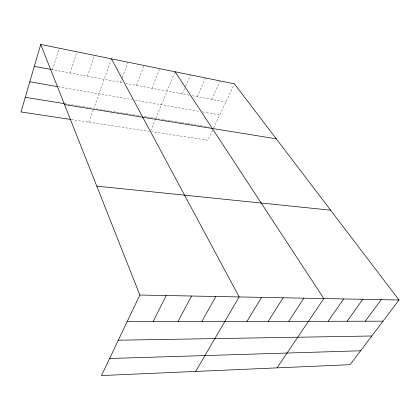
<?xml version="1.0" encoding="UTF-8"?>
<svg xmlns="http://www.w3.org/2000/svg" width="420" height="420" viewBox="0 0 420 420"><rect width="100%" height="100%" fill="white"/><g stroke="black" fill="none" stroke-linecap="round" stroke-linejoin="round"><path stroke-width="0.32" stroke-dasharray="2.1 1.58" d="M52.49 69.715L59.136 48.19M70.161 73.007L77.044 51.833M87.37 76.209L94.474 55.377M88.867 122.204L93.566 109.011M111.447 58.826L93.781 108.413L108.559 110.812M120.482 82.378L122.073 78.094M122.299 77.485L127.979 62.186M136.416 85.344L144.091 65.468M151.951 88.242L159.799 68.66M150.57 130.904L154.996 120.246M155.731 118.472L175.119 71.773M182.343 93.902L185.404 86.777M185.661 86.184L190.502 74.902M197.206 96.668L205.506 77.952M211.701 99.367L220.138 80.929M212.562 130.226L207.863 140.191L151.62 131.691M213.665 127.88L234.418 83.832M71.248 119.543L149.037 131.303M64.79 103.709L67.295 104.113M67.919 104.218L85.544 107.079M86.179 107.179L88.709 107.588M89.345 107.693L91.88 108.103M109.841 111.022L122.377 113.059M123.008 113.159L125.512 113.568M126.152 113.668L128.698 114.083M129.334 114.188L140.805 116.051M144.538 116.655L147.026 117.059M147.646 117.159L150.134 117.563M150.759 117.663L161.359 119.385M161.989 119.49L164.488 119.894M165.113 119.994L167.617 120.404M168.242 120.503L170.746 120.908M171.381 121.013L180.936 122.567M181.571 122.666L184.123 123.081M185.393 123.291L187.262 123.59M187.882 123.69L190.37 124.094M190.99 124.199L193.478 124.604M194.103 124.703L196.586 125.108M197.211 125.207L199.7 125.612M200.335 125.717L210.494 127.365M58.417 86.777L132.263 99.645M134.831 100.091L200.083 111.468M202.587 111.904L219.781 114.896M51.24 69.479L123.029 82.85M125.58 83.328L189.772 95.282M192.25 95.744L225.855 102.002"/><path stroke-width="0.63" d="M40.74 44.447L139.85 295.024L101.493 375.554L350.065 364.675L399 300.011L234.418 83.832L40.74 44.447L21 111.946L70.607 119.443M153.064 321.636L166.241 295.533M177.944 321.589L191.546 296.021M201.841 321.536L215.828 296.489M195.683 371.427L239.143 296.935L111.447 58.826M246.923 321.447L261.555 297.365M268.207 321.4L283.106 297.78M288.708 321.358L303.854 298.179M277.053 367.868L323.841 298.568L175.119 71.773M328.12 321.279L343.681 298.945M347.062 321.242L362.791 299.313M365.342 321.206L381.218 299.67M109.615 358.496L360.581 350.784M118.33 340.2L371.768 336M127.145 321.689L382.993 321.169M139.85 295.024L399 300.011M96.784 186.149L330.593 210.163M64.523 104.58L276.276 138.815M25.284 97.293L64.166 103.604M29.82 81.79L57.792 86.667M34.34 66.334L51.24 69.479"/></g></svg>
